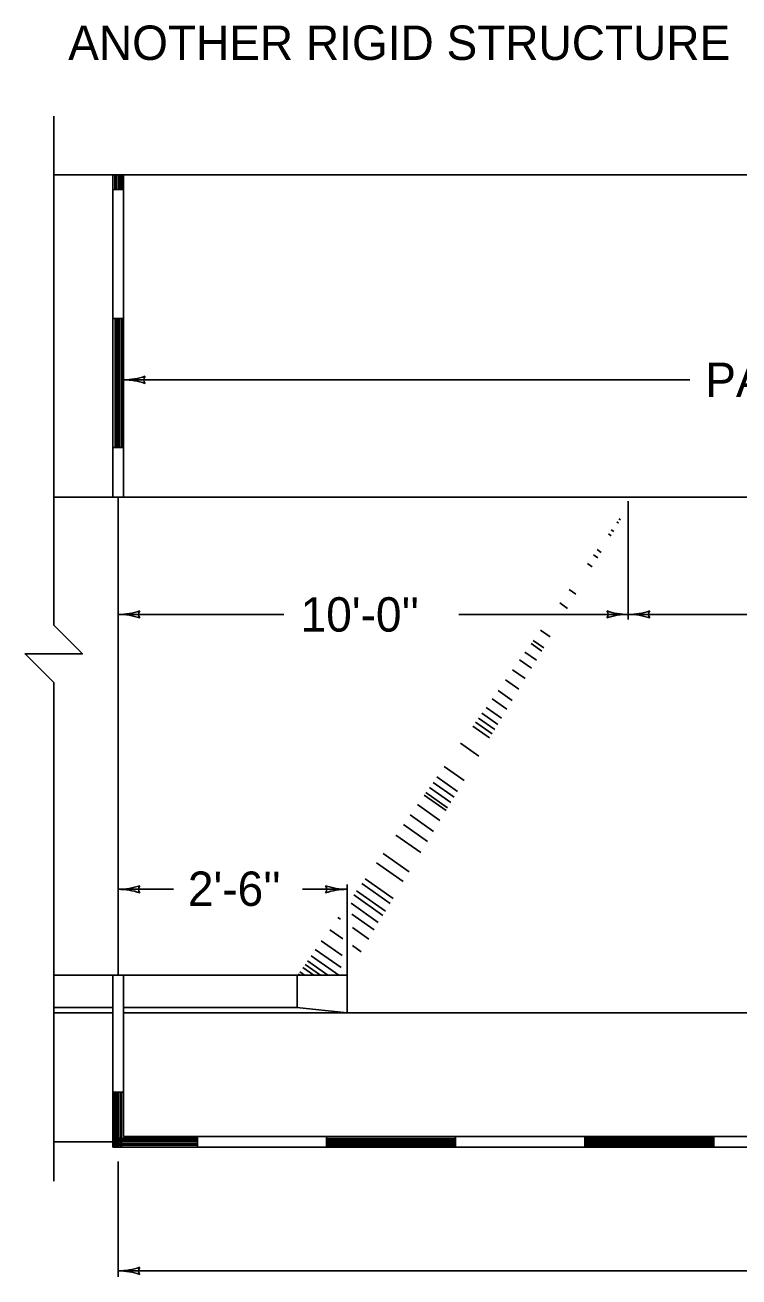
# Model space of a CAD drawing. Extents: x 39.9 to 72.9, y 2.3 to 22.3.
# Drawn here: x 58.41 to 62.47, y 8.17 to 15.3 of the extents above; entities that cross this region are included whole.
import ezdxf

# ---------------------------------------------------------------- set-up
doc = ezdxf.new("R2010")
doc.units = 0
doc.layers.add('Level 1', color=7, linetype='Continuous')
doc.layers.add('Level 2', color=7, linetype='Continuous')

msp = doc.modelspace()

# ---------------------------------------------------------------- linework, layer by layer
at = {"layer": 'Level 1'}
for p, q in [((58.5707, 12.1244), (58.5707, 14.7805)), ((64.0832, 14.4473), (58.5707, 14.4473)), ((58.9075, 13.9102), (58.9075, 14.4473)), ((58.9193, 14.3625), (58.9193, 14.4473)), ((58.9261, 14.3625), (58.9261, 14.4473)), ((58.9382, 14.3625), (58.9382, 14.4473)), ((58.9463, 14.3625), (58.9463, 14.4473)), ((58.9543, 14.3625), (58.9543, 14.4473)), ((58.9624, 14.3625), (58.9624, 14.4473)), ((58.9689, 13.9102), (58.9689, 14.4473)), ((58.9075, 14.3625), (58.9689, 14.3625)), ((58.9075, 13.9102), (58.9075, 12.6098)), ((58.9689, 13.9102), (58.9689, 12.6098)), ((58.9075, 13.6275), (58.9689, 13.6275)), ((58.9215, 13.6275), (58.9215, 12.8925)), ((58.9295, 13.6275), (58.9295, 12.8925)), ((58.9382, 13.6275), (58.9382, 12.8925)), ((58.947, 13.6275), (58.947, 12.8925)), ((58.9591, 13.6275), (58.9591, 12.8925)), ((58.9689, 13.2783), (62.1937, 13.2783)), ((58.9075, 12.8925), (58.9689, 12.8925)), ((64.0832, 12.6098), (58.5707, 12.6098)), ((58.9382, 9.8845), (58.9382, 12.6098)), ((58.5707, 8.7115), (58.5707, 11.3077)), ((58.9689, 9.8845), (58.5707, 9.8845)), ((58.9075, 9.8845), (58.9075, 9.2175)), ((58.9689, 9.8845), (58.9689, 9.2175)), ((58.9075, 9.7004), (58.5707, 9.7004)), ((58.9075, 9.6698), (58.5707, 9.6698)), ((64.0832, 9.6698), (58.9689, 9.6698)), ((58.9689, 9.2175), (58.9075, 9.2175)), ((58.9075, 8.9041), (58.9075, 9.2175)), ((58.9172, 8.9041), (58.9172, 9.2175)), ((58.9212, 8.9041), (58.9212, 9.2175)), ((58.9293, 8.9041), (58.9293, 9.2175)), ((58.9346, 8.9041), (58.9346, 9.2175)), ((58.9382, 8.9041), (58.9382, 9.2175)), ((58.9387, 8.9041), (58.9387, 9.2175)), ((58.9494, 8.9041), (58.9494, 9.2175)), ((58.9575, 8.9041), (58.9575, 9.2175)), ((58.9689, 8.9655), (58.9689, 9.2175)), ((58.9075, 8.9348), (58.5707, 8.9348)), ((59.3905, 8.9561), (58.9075, 8.9561)), ((59.3905, 8.9507), (58.9075, 8.9507)), ((59.3905, 8.9426), (58.9075, 8.9426)), ((59.3905, 8.9348), (58.9075, 8.9348)), ((59.3905, 8.9238), (58.9075, 8.9238)), ((64.0832, 8.9655), (58.9689, 8.9655)), ((59.3905, 8.9655), (59.3905, 8.9041)), ((60.1255, 8.9655), (60.1255, 8.9041)), ((60.8605, 8.9535), (60.1255, 8.9535)), ((60.8605, 8.9454), (60.1255, 8.9454)), ((60.8605, 8.9348), (60.1255, 8.9348)), ((60.8605, 8.9253), (60.1255, 8.9253)), ((60.8605, 8.9655), (60.8605, 8.9041)), ((61.5955, 8.9655), (61.5955, 8.9041)), ((62.3305, 8.9589), (61.5955, 8.9589)), ((62.3305, 8.9509), (61.5955, 8.9509)), ((62.3305, 8.9428), (61.5955, 8.9428)), ((62.3305, 8.9348), (61.5955, 8.9348)), ((62.3305, 8.9266), (61.5955, 8.9266)), ((62.3305, 8.9655), (62.3305, 8.9041)), ((59.3905, 8.9157), (58.9075, 8.9157)), ((59.3905, 8.9157), (58.9075, 8.9157)), ((64.0832, 8.9041), (58.9075, 8.9041)), ((60.8605, 8.9172), (60.1255, 8.9172)), ((60.8605, 8.9105), (60.1255, 8.9105)), ((62.3305, 8.9186), (61.5955, 8.9186)), ((62.3305, 8.9105), (61.5955, 8.9105)), ((58.9382, 8.8229), (58.9382, 8.1651)), ((63.0193, 8.1998), (58.9382, 8.1998))]:
    msp.add_line(p, q, dxfattribs=at)
msp.add_lwpolyline([(58.5707, 11.3077), (58.5707, 11.5527), (58.4074, 11.7161), (58.734, 11.7161), (58.5707, 11.8794), (58.5707, 12.1244)], dxfattribs=at)
for centre, radius, start, end in [((58.9689, 13.6611), 0.3828, 269.98778, 270), ((58.9689, 13.6611), 0.3828, 270, 288.66878), ((58.9689, 12.8955), 0.3828, 71.34716, 89.99389), ((59.1145, 13.2783), 0.0306, 138.7746, 220.89129), ((58.9382, 8.5829), 0.3831, 270, 288.66878), ((59.0839, 8.1997), 0.0306, 138.7746, 220.89129), ((58.9382, 8.5829), 0.3831, 269.98778, 270), ((58.9382, 7.8167), 0.3831, 71.34716, 89.99389)]:
    msp.add_arc(centre, radius, start, end, dxfattribs=at)
at = {"layer": 'Level 2'}
for p, q in [((61.8437, 12.5876), (61.8437, 11.9129)), ((61.761, 12.4145), (61.7473, 12.4241)), ((61.7889, 12.461), (61.7785, 12.4683)), ((61.8001, 12.4797), (61.791, 12.4861)), ((61.8001, 12.4797), (61.791, 12.4861)), ((61.7458, 12.3893), (61.7304, 12.4001)), ((61.6703, 12.2636), (61.6462, 12.2806)), ((61.6891, 12.2948), (61.6671, 12.3103)), ((61.6391, 12.2117), (61.6114, 12.2312)), ((61.5455, 12.0558), (61.5069, 12.083)), ((61.4975, 11.9758), (61.4533, 12.007)), ((59.881, 11.9412), (58.9382, 11.9412)), ((61.8437, 11.9412), (60.8792, 11.9412)), ((64.0832, 11.9412), (61.8437, 11.9412)), ((61.3999, 11.8132), (61.3443, 11.8524)), ((61.3515, 11.7327), (61.2904, 11.7759)), ((61.3515, 11.7327), (61.2904, 11.7759)), ((61.3623, 11.7507), (61.3024, 11.7929)), ((61.3202, 11.6807), (61.2554, 11.7263)), ((61.2925, 11.6345), (61.2245, 11.6824)), ((61.2208, 11.5151), (61.1445, 11.5689)), ((61.257, 11.5754), (61.1849, 11.6262)), ((61.1826, 11.4514), (61.1018, 11.5084)), ((61.1527, 11.4016), (61.0684, 11.461)), ((61.083, 11.2856), (60.9907, 11.3507)), ((61.1004, 11.3145), (61.01, 11.3782)), ((61.1213, 11.3494), (61.0334, 11.4114)), ((61.0541, 11.2374), (60.9583, 11.3049)), ((61.0676, 11.26), (60.9735, 11.3264)), ((60.992, 11.134), (60.889, 11.2065)), ((60.9084, 10.9949), (60.7958, 11.0743)), ((60.8711, 10.9327), (60.7541, 11.0151)), ((60.8146, 10.8386), (60.6911, 10.9257)), ((60.8325, 10.8684), (60.711, 10.954)), ((60.8514, 10.9), (60.7322, 10.9841)), ((60.7712, 10.7663), (60.6426, 10.857)), ((60.8057, 10.8238), (60.6811, 10.9116)), ((60.7342, 10.7048), (60.6013, 10.7984)), ((60.6995, 10.647), (60.5626, 10.7435)), ((60.6615, 10.5838), (60.5202, 10.6834)), ((60.5957, 10.4741), (60.4468, 10.5791)), ((60.5622, 10.4183), (60.4093, 10.526)), ((60.5047, 10.3226), (60.3452, 10.4351)), ((58.9382, 10.3745), (59.2525, 10.3745)), ((59.9874, 10.3745), (60.2416, 10.3745)), ((60.2416, 9.8845), (60.2416, 10.4028)), ((60.4606, 10.2492), (60.296, 10.3652)), ((60.4876, 10.2941), (60.3261, 10.4079)), ((60.4195, 10.186), (60.265, 10.2949)), ((60.4461, 10.225), (60.2798, 10.3422)), ((60.2049, 10.2034), (60.1895, 10.2142)), ((60.3968, 10.1429), (60.2687, 10.2332)), ((60.2185, 10.0914), (60.1434, 10.1444)), ((60.3653, 10.0904), (60.2721, 10.156)), ((60.2137, 9.9967), (60.095, 10.0804)), ((60.1957, 9.8845), (60.0373, 9.9961)), ((60.2074, 9.9286), (60.0607, 10.032)), ((60.3221, 10.0184), (60.2725, 10.0534)), ((60.0525, 9.8845), (59.9898, 9.9287)), ((60.0903, 9.8845), (60.0023, 9.9465)), ((60.1318, 9.8845), (60.0161, 9.966)), ((58.9689, 9.8845), (60.2416, 9.8845)), ((59.9567, 9.7026), (59.9567, 9.8839)), ((59.974, 9.8845), (59.9637, 9.8917)), ((60.0003, 9.8845), (59.9725, 9.9041)), ((60.2416, 9.6698), (60.2416, 9.8845)), ((58.9689, 9.7004), (59.9555, 9.7004)), ((59.9555, 9.7004), (60.2416, 9.6698))]:
    msp.add_line(p, q, dxfattribs=at)
for centre, radius, start, end in [((58.9382, 12.3243), 0.3831, 269.98778, 270), ((58.9382, 12.3243), 0.3831, 270, 288.66878), ((58.9382, 11.5581), 0.3831, 71.34716, 89.99389), ((59.0839, 11.9412), 0.0306, 138.7746, 220.89129), ((61.698, 11.9413), 0.0306, 318.7746, 40.89129), ((61.8437, 11.5581), 0.3831, 90, 108.66878), ((61.8437, 12.3243), 0.3831, 251.34716, 269.99389), ((61.8437, 12.3243), 0.3831, 269.98778, 270), ((61.8437, 12.3243), 0.3831, 270, 288.66878), ((61.8437, 11.5581), 0.3831, 89.98778, 90), ((61.8437, 11.5581), 0.3831, 71.34716, 89.99389), ((61.9894, 11.9412), 0.0306, 138.7746, 220.89129), ((58.9382, 10.7576), 0.3831, 269.98778, 270), ((58.9382, 10.7576), 0.3831, 270, 288.66878), ((58.9382, 9.9914), 0.3831, 71.34716, 89.99389), ((59.0839, 10.3744), 0.0306, 138.7746, 220.89129), ((60.0959, 10.3745), 0.0306, 318.7746, 40.89129), ((60.2416, 9.9914), 0.3831, 90, 108.66878), ((60.2416, 10.7576), 0.3831, 251.34716, 269.99389), ((60.2416, 9.9914), 0.3831, 89.98778, 90)]:
    msp.add_arc(centre, radius, start, end, dxfattribs=at)

# ---------------------------------------------------------------- texts
at = {"layer": 'Level 1'}
for s, p in [('ANOTHER RIGID STRUCTURE', (58.6534, 15.1015)), ('PAY LIMITS', (62.2826, 13.1803))]:
    msp.add_text(s, height=0.196, dxfattribs=at).set_placement(p)
at = {"layer": 'Level 2'}
for s, p in [("10'-0''", (59.9774, 11.8432)), ("2'-6''", (59.3351, 10.2798))]:
    msp.add_text(s, height=0.196, dxfattribs=at).set_placement(p)

doc.saveas('drawing.dxf')
